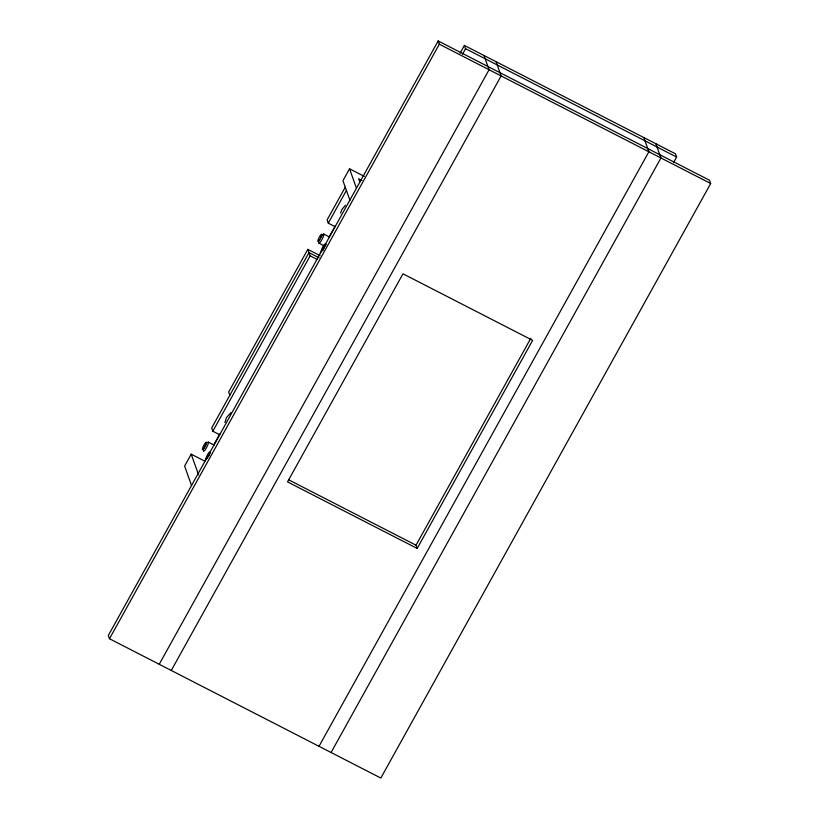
<?xml version="1.0" encoding="UTF-8"?>
<svg xmlns="http://www.w3.org/2000/svg" width="819" height="819" viewBox="0 0 819 819"><rect width="100%" height="100%" fill="white"/><g stroke="black" fill="none" stroke-linecap="round" stroke-linejoin="round"><path stroke-width="1.23" d="M224.908 422.502L226.515 417.475L231.05 412.592M340.561 213.104L341.963 209.388L345.403 205.303M207.801 455.692L204.781 461.138L191.206 454.176L184.613 466.072L191.585 485.657M364.322 176.392L349.539 168.796L342.936 180.692L349.938 200.338M320.075 255.641L307.811 249.345L228.655 392.035L229.811 395.29M345.26 187.203L327.119 219.901L328.276 223.157L335.053 226.638M219.615 434.725L212.827 431.234L310.135 255.856L307.811 249.345M328.276 223.157L346.417 190.448M213.851 444.789L219.891 433.896M320.219 253.051L321.437 250.88M329.299 236.701L335.34 225.809M438.165 40.95L108.313 635.483L109.48 638.738L380.835 778.05L710.687 183.517L709.52 180.262L438.165 40.95L439.322 44.206L710.687 183.517M109.48 638.738L439.322 44.206M460.063 53.266L464.404 45.444L675.46 153.798L676.617 157.053L673.525 162.643M462.469 54.289L465.571 48.7L464.404 45.444M159.224 664.281L489.076 69.748L484.009 55.508M171.284 670.474L501.136 75.932L496.068 61.701M417.178 548.454L287.53 481.889L402.979 273.802L532.626 340.366L417.178 548.454L416.021 545.198L530.845 338.227M319.021 746.314L648.873 151.781L643.806 137.551M331.081 752.507L660.933 157.975L655.865 143.734M465.571 48.7L676.617 157.053M361.926 180.477L358.64 178.788L359.797 182.043M323.771 234.05L329.422 236.957M318.939 243.171L323.464 245.495M319.154 257.821L308.978 252.6L211.671 427.989L212.827 431.234M310.135 255.856L316.912 259.336M288.646 479.801L416.021 545.198M208.323 442.137L213.974 445.045M349.539 168.796L356.511 188.39M191.206 454.176L198.597 474.918M323.003 250.071A5.17 0.962 -62.8 0 1 326.423 244.205M208.272 456.552A5.17 0.962 -62.8 0 1 210.022 453.501M207.35 442.68A5.17 0.962 -62.8 0 1 208.098 444.041A5.17 0.962 -62.8 0 1 204.883 450.215A5.17 0.962 -62.8 0 1 203.532 450.03M204.085 448.392A5.17 0.962 -62.8 0 1 206.009 444.563M321.099 237.08A5.17 0.962 -62.8 0 1 323.863 234.521A5.17 0.962 -62.8 0 1 320.905 241.318A5.17 0.962 -62.8 0 1 318.98 241.943M319.523 240.305A5.17 0.962 -62.8 0 1 319.789 239.68M322.901 249.826A4.136 0.768 -62.8 0 0 325.225 243.929A4.136 0.768 -62.8 0 0 321.816 249.037A4.136 0.768 -62.8 0 0 322.901 249.826M207.453 457.913A4.136 0.768 -62.8 0 0 209.777 452.016A4.136 0.768 -62.8 0 0 206.378 457.125A4.136 0.768 -62.8 0 0 207.453 457.913M203.982 448.157A4.136 0.768 -62.8 0 0 206.306 442.25A4.136 0.768 -62.8 0 0 202.897 447.358A4.136 0.768 -62.8 0 0 203.982 448.157M319.43 240.069A4.136 0.768 -62.8 0 0 321.754 234.162A4.136 0.768 -62.8 0 0 318.345 239.271A4.136 0.768 -62.8 0 0 319.43 240.069"/></g></svg>
